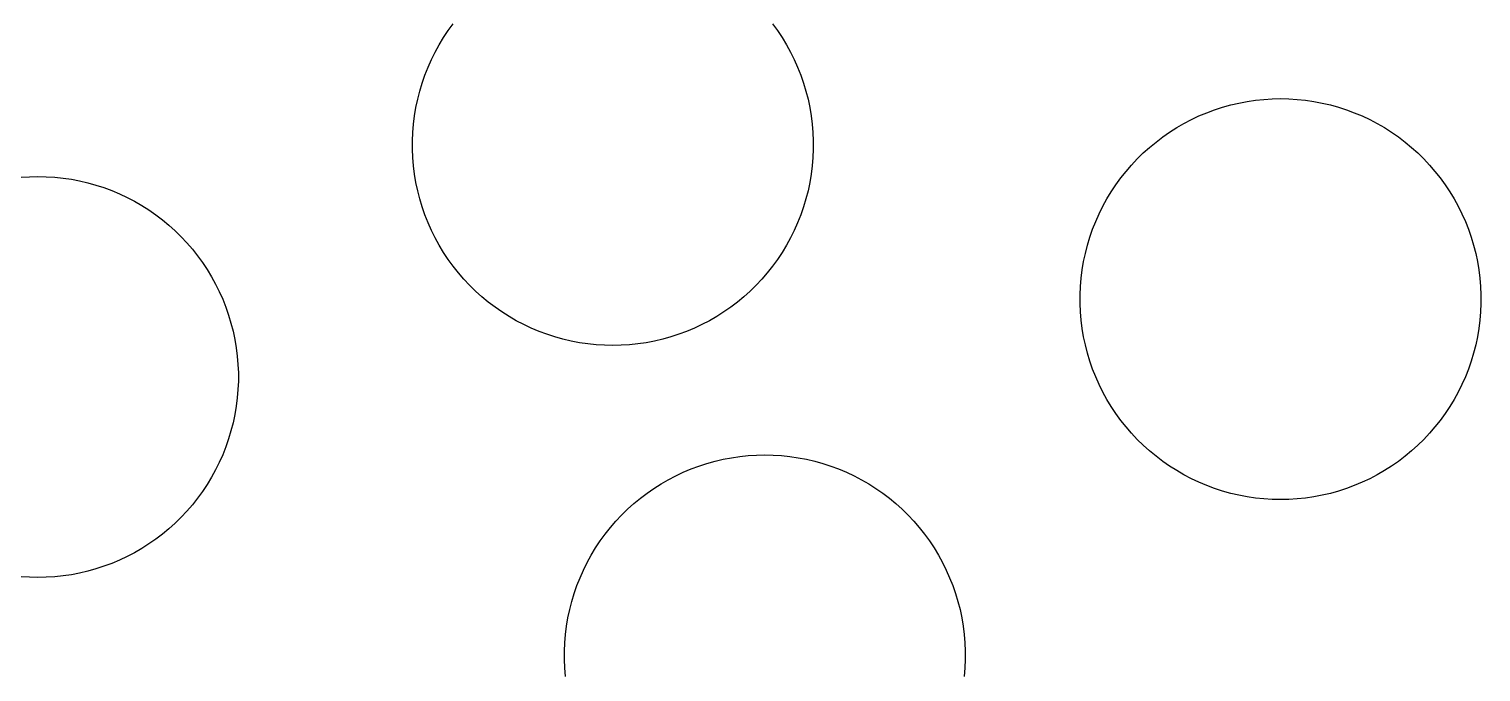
# Model space of a CAD drawing. Header units: metres. Extents: x -102 to 102, y -50 to 50.
# Drawn here: x -48.22 to -36.64, y -18.5 to -13.37 of the extents above; entities that cross this region are included whole.
import ezdxf

# ---------------------------------------------------------------- set-up
doc = ezdxf.new("R2010")
doc.units = ezdxf.units.M

msp = doc.modelspace()

# ---------------------------------------------------------------- linework, layer by layer
for p, q in [((-44.9498, -13.4967), (-44.9151, -13.4394)), ((-44.9151, -13.4394), (-44.878, -13.3836)), ((-44.878, -13.3836), (-44.8386, -13.3294)), ((-42.2897, -13.3294), (-42.2503, -13.3836)), ((-42.2503, -13.3836), (-42.2133, -13.4394)), ((-42.2133, -13.4394), (-42.1785, -13.4967)), ((-45.0119, -13.6155), (-44.9821, -13.5555)), ((-44.9821, -13.5555), (-44.9498, -13.4967)), ((-42.1785, -13.4967), (-42.1463, -13.5555)), ((-42.1463, -13.5555), (-42.1165, -13.6155)), ((-45.0392, -13.6767), (-45.0119, -13.6155)), ((-42.1165, -13.6155), (-42.0892, -13.6767)), ((-45.0859, -13.8023), (-45.0638, -13.739)), ((-45.0638, -13.739), (-45.0392, -13.6767)), ((-42.0892, -13.6767), (-42.0645, -13.739)), ((-42.0645, -13.739), (-42.0425, -13.8023)), ((-45.1219, -13.9314), (-45.1052, -13.8665)), ((-45.1052, -13.8665), (-45.0859, -13.8023)), ((-42.0425, -13.8023), (-42.0231, -13.8665)), ((-42.0231, -13.8665), (-42.0065, -13.9314)), ((-45.147, -14.063), (-45.1358, -13.9969)), ((-45.1358, -13.9969), (-45.1219, -13.9314)), ((-42.0065, -13.9314), (-41.9925, -13.9969)), ((-41.9925, -13.9969), (-41.9813, -14.063)), ((-38.824, -14.0393), (-38.7612, -14.016)), ((-38.7612, -14.016), (-38.6974, -13.9953)), ((-38.6974, -13.9953), (-38.6329, -13.9772)), ((-38.6329, -13.9772), (-38.5677, -13.9619)), ((-38.5677, -13.9619), (-38.5018, -13.9494)), ((-38.5018, -13.9494), (-38.4355, -13.9396)), ((-38.4355, -13.9396), (-38.3689, -13.9326)), ((-38.3689, -13.9326), (-38.302, -13.9284)), ((-38.302, -13.9284), (-38.235, -13.927)), ((-38.235, -13.927), (-38.168, -13.9284)), ((-38.168, -13.9284), (-38.1011, -13.9326)), ((-38.1011, -13.9326), (-38.0345, -13.9396)), ((-38.0345, -13.9396), (-37.9682, -13.9494)), ((-37.9682, -13.9494), (-37.9023, -13.9619)), ((-37.9023, -13.9619), (-37.8371, -13.9772)), ((-37.8371, -13.9772), (-37.7726, -13.9953)), ((-37.7726, -13.9953), (-37.7088, -14.016)), ((-37.7088, -14.016), (-37.646, -14.0393)), ((-45.161, -14.1963), (-45.1554, -14.1295)), ((-45.1554, -14.1295), (-45.147, -14.063)), ((-41.9813, -14.063), (-41.9729, -14.1295)), ((-41.9729, -14.1295), (-41.9673, -14.1963)), ((-39.0638, -14.1584), (-39.0058, -14.1249)), ((-39.0058, -14.1249), (-38.9464, -14.0938)), ((-38.9464, -14.0938), (-38.8858, -14.0653)), ((-38.8858, -14.0653), (-38.824, -14.0393)), ((-37.646, -14.0393), (-37.5842, -14.0653)), ((-37.5842, -14.0653), (-37.5236, -14.0938)), ((-37.5236, -14.0938), (-37.4642, -14.1249)), ((-37.4642, -14.1249), (-37.4062, -14.1584)), ((-45.1638, -14.2632), (-45.161, -14.1963)), ((-41.9673, -14.1963), (-41.9645, -14.2632)), ((-39.2288, -14.2731), (-39.1755, -14.2325)), ((-39.1755, -14.2325), (-39.1204, -14.1943)), ((-39.1204, -14.1943), (-39.0638, -14.1584)), ((-37.4062, -14.1584), (-37.3496, -14.1943)), ((-37.3496, -14.1943), (-37.2945, -14.2325)), ((-37.2945, -14.2325), (-37.2412, -14.2731)), ((-45.1638, -14.3302), (-45.1638, -14.2632)), ((-45.161, -14.3972), (-45.1638, -14.3302)), ((-41.9645, -14.3302), (-41.9673, -14.3972)), ((-41.9645, -14.2632), (-41.9645, -14.3302)), ((-39.3782, -14.4075), (-39.3303, -14.3606)), ((-39.3303, -14.3606), (-39.2805, -14.3158)), ((-39.2805, -14.3158), (-39.2288, -14.2731)), ((-37.2412, -14.2731), (-37.1895, -14.3158)), ((-37.1895, -14.3158), (-37.1397, -14.3606)), ((-37.1397, -14.3606), (-37.0918, -14.4075)), ((-45.1554, -14.464), (-45.161, -14.3972)), ((-45.147, -14.5305), (-45.1554, -14.464)), ((-41.9729, -14.464), (-41.9813, -14.5305)), ((-41.9673, -14.3972), (-41.9729, -14.464)), ((-39.4678, -14.5071), (-39.424, -14.4564)), ((-39.424, -14.4564), (-39.3782, -14.4075)), ((-37.0918, -14.4075), (-37.046, -14.4564)), ((-37.046, -14.4564), (-37.0022, -14.5071)), ((-48.2869, -14.5537), (-48.22, -14.5495)), ((-48.22, -14.5495), (-48.153, -14.5481)), ((-48.153, -14.5481), (-48.086, -14.5495)), ((-48.086, -14.5495), (-48.0191, -14.5537)), ((-48.0191, -14.5537), (-47.9525, -14.5607)), ((-47.9525, -14.5607), (-47.8862, -14.5705)), ((-47.8862, -14.5705), (-47.8203, -14.583)), ((-47.8203, -14.583), (-47.7551, -14.5983)), ((-47.7551, -14.5983), (-47.6905, -14.6164)), ((-45.1358, -14.5965), (-45.147, -14.5305)), ((-45.1219, -14.6621), (-45.1358, -14.5965)), ((-41.9925, -14.5965), (-42.0065, -14.6621)), ((-41.9813, -14.5305), (-41.9925, -14.5965)), ((-39.5488, -14.6138), (-39.5094, -14.5596)), ((-39.5094, -14.5596), (-39.4678, -14.5071)), ((-37.0022, -14.5071), (-36.9606, -14.5596)), ((-36.9606, -14.5596), (-36.9212, -14.6138)), ((-47.6905, -14.6164), (-47.6268, -14.6371)), ((-47.6268, -14.6371), (-47.564, -14.6604)), ((-47.564, -14.6604), (-47.5022, -14.6864)), ((-47.5022, -14.6864), (-47.4416, -14.7149)), ((-47.4416, -14.7149), (-47.3822, -14.746)), ((-45.1052, -14.727), (-45.1219, -14.6621)), ((-42.0065, -14.6621), (-42.0231, -14.727)), ((-39.6206, -14.727), (-39.5859, -14.6696)), ((-39.5859, -14.6696), (-39.5488, -14.6138)), ((-36.9212, -14.6138), (-36.8841, -14.6696)), ((-36.8841, -14.6696), (-36.8494, -14.727)), ((-47.3822, -14.746), (-47.3241, -14.7795)), ((-47.3241, -14.7795), (-47.2676, -14.8154)), ((-47.2676, -14.8154), (-47.2125, -14.8536)), ((-45.0859, -14.7912), (-45.1052, -14.727)), ((-45.0638, -14.8544), (-45.0859, -14.7912)), ((-42.0425, -14.7912), (-42.0645, -14.8544)), ((-42.0231, -14.727), (-42.0425, -14.7912)), ((-39.6827, -14.8457), (-39.6529, -14.7857)), ((-39.6529, -14.7857), (-39.6206, -14.727)), ((-36.8494, -14.727), (-36.8171, -14.7857)), ((-36.8171, -14.7857), (-36.7873, -14.8457)), ((-47.2125, -14.8536), (-47.1591, -14.8942)), ((-47.1591, -14.8942), (-47.1075, -14.9369)), ((-47.1075, -14.9369), (-47.0577, -14.9817)), ((-45.0392, -14.9167), (-45.0638, -14.8544)), ((-45.0119, -14.978), (-45.0392, -14.9167)), ((-42.0892, -14.9167), (-42.1165, -14.978)), ((-42.0645, -14.8544), (-42.0892, -14.9167)), ((-39.7346, -14.9693), (-39.71, -14.907)), ((-39.71, -14.907), (-39.6827, -14.8457)), ((-36.7873, -14.8457), (-36.76, -14.907)), ((-36.76, -14.907), (-36.7354, -14.9693)), ((-47.0577, -14.9817), (-47.0098, -15.0286)), ((-47.0098, -15.0286), (-46.964, -15.0775)), ((-44.9821, -15.038), (-45.0119, -14.978)), ((-44.9498, -15.0967), (-44.9821, -15.038)), ((-42.1463, -15.038), (-42.1785, -15.0967)), ((-42.1165, -14.978), (-42.1463, -15.038)), ((-39.7761, -15.0967), (-39.7567, -15.0325)), ((-39.7567, -15.0325), (-39.7346, -14.9693)), ((-36.7354, -14.9693), (-36.7133, -15.0325)), ((-36.7133, -15.0325), (-36.6939, -15.0967)), ((-46.964, -15.0775), (-46.9202, -15.1282)), ((-46.9202, -15.1282), (-46.8785, -15.1807)), ((-46.8785, -15.1807), (-46.8392, -15.2349)), ((-44.9151, -15.1541), (-44.9498, -15.0967)), ((-44.878, -15.2099), (-44.9151, -15.1541)), ((-42.2133, -15.1541), (-42.2503, -15.2099)), ((-42.1785, -15.0967), (-42.2133, -15.1541)), ((-39.8067, -15.2272), (-39.7927, -15.1616)), ((-39.7927, -15.1616), (-39.7761, -15.0967)), ((-36.6939, -15.0967), (-36.6773, -15.1616)), ((-36.6773, -15.1616), (-36.6633, -15.2272)), ((-46.8392, -15.2349), (-46.8021, -15.2908)), ((-46.8021, -15.2908), (-46.7673, -15.3481)), ((-44.8386, -15.2641), (-44.878, -15.2099)), ((-44.797, -15.3166), (-44.8386, -15.2641)), ((-42.2897, -15.2641), (-42.3314, -15.3166)), ((-42.2503, -15.2099), (-42.2897, -15.2641)), ((-39.8262, -15.3597), (-39.8178, -15.2932)), ((-39.8178, -15.2932), (-39.8067, -15.2272)), ((-36.6633, -15.2272), (-36.6522, -15.2932)), ((-36.6522, -15.2932), (-36.6438, -15.3597)), ((-46.7673, -15.3481), (-46.7351, -15.4068)), ((-46.7351, -15.4068), (-46.7053, -15.4668)), ((-44.7532, -15.3673), (-44.797, -15.3166)), ((-44.7073, -15.4162), (-44.7532, -15.3673)), ((-42.3751, -15.3673), (-42.421, -15.4162)), ((-42.3314, -15.3166), (-42.3751, -15.3673)), ((-39.8318, -15.4265), (-39.8262, -15.3597)), ((-36.6438, -15.3597), (-36.6382, -15.4265)), ((-46.7053, -15.4668), (-46.678, -15.528)), ((-46.678, -15.528), (-46.6533, -15.5904)), ((-44.6595, -15.4631), (-44.7073, -15.4162)), ((-44.6096, -15.5079), (-44.6595, -15.4631)), ((-44.558, -15.5506), (-44.6096, -15.5079)), ((-42.5187, -15.5079), (-42.5703, -15.5506)), ((-42.4689, -15.4631), (-42.5187, -15.5079)), ((-42.421, -15.4162), (-42.4689, -15.4631)), ((-39.8347, -15.4935), (-39.8318, -15.4265)), ((-39.8347, -15.5605), (-39.8347, -15.4935)), ((-36.6382, -15.4265), (-36.6353, -15.4935)), ((-36.6353, -15.4935), (-36.6353, -15.5605)), ((-46.6533, -15.5904), (-46.6313, -15.6536)), ((-44.5046, -15.5912), (-44.558, -15.5506)), ((-44.4496, -15.6294), (-44.5046, -15.5912)), ((-44.393, -15.6653), (-44.4496, -15.6294)), ((-42.6787, -15.6294), (-42.7353, -15.6653)), ((-42.6237, -15.5912), (-42.6787, -15.6294)), ((-42.5703, -15.5506), (-42.6237, -15.5912)), ((-39.8318, -15.6274), (-39.8347, -15.5605)), ((-39.8262, -15.6942), (-39.8318, -15.6274)), ((-36.6382, -15.6274), (-36.6438, -15.6942)), ((-36.6353, -15.5605), (-36.6382, -15.6274)), ((-46.6313, -15.6536), (-46.6119, -15.7178)), ((-46.6119, -15.7178), (-46.5953, -15.7827)), ((-44.335, -15.6988), (-44.393, -15.6653)), ((-44.2756, -15.7299), (-44.335, -15.6988)), ((-44.215, -15.7584), (-44.2756, -15.7299)), ((-44.1532, -15.7844), (-44.215, -15.7584)), ((-42.9134, -15.7584), (-42.9752, -15.7844)), ((-42.8528, -15.7299), (-42.9134, -15.7584)), ((-42.7934, -15.6988), (-42.8528, -15.7299)), ((-42.7353, -15.6653), (-42.7934, -15.6988)), ((-39.8178, -15.7607), (-39.8262, -15.6942)), ((-36.6438, -15.6942), (-36.6522, -15.7607)), ((-46.5953, -15.7827), (-46.5813, -15.8483)), ((-46.5813, -15.8483), (-46.5702, -15.9143)), ((-44.0904, -15.8077), (-44.1532, -15.7844)), ((-44.0266, -15.8284), (-44.0904, -15.8077)), ((-43.9621, -15.8465), (-44.0266, -15.8284)), ((-43.8968, -15.8618), (-43.9621, -15.8465)), ((-43.831, -15.8743), (-43.8968, -15.8618)), ((-43.7647, -15.8841), (-43.831, -15.8743)), ((-43.2973, -15.8743), (-43.3636, -15.8841)), ((-43.2315, -15.8618), (-43.2973, -15.8743)), ((-43.1663, -15.8465), (-43.2315, -15.8618)), ((-43.1017, -15.8284), (-43.1663, -15.8465)), ((-43.038, -15.8077), (-43.1017, -15.8284)), ((-42.9752, -15.7844), (-43.038, -15.8077)), ((-39.8067, -15.8268), (-39.8178, -15.7607)), ((-39.7927, -15.8923), (-39.8067, -15.8268)), ((-36.6633, -15.8268), (-36.6773, -15.8923)), ((-36.6522, -15.7607), (-36.6633, -15.8268)), ((-46.5702, -15.9143), (-46.5618, -15.9808)), ((-46.5618, -15.9808), (-46.5562, -16.0476)), ((-43.6981, -15.8911), (-43.7647, -15.8841)), ((-43.6312, -15.8953), (-43.6981, -15.8911)), ((-43.5642, -15.8967), (-43.6312, -15.8953)), ((-43.4972, -15.8953), (-43.5642, -15.8967)), ((-43.4303, -15.8911), (-43.4972, -15.8953)), ((-43.3636, -15.8841), (-43.4303, -15.8911)), ((-39.7761, -15.9572), (-39.7927, -15.8923)), ((-39.7567, -16.0214), (-39.7761, -15.9572)), ((-36.6939, -15.9572), (-36.7133, -16.0214)), ((-36.6773, -15.8923), (-36.6939, -15.9572)), ((-46.5562, -16.0476), (-46.5533, -16.1146)), ((-39.7346, -16.0847), (-39.7567, -16.0214)), ((-39.71, -16.147), (-39.7346, -16.0847)), ((-36.7354, -16.0847), (-36.76, -16.147)), ((-36.7133, -16.0214), (-36.7354, -16.0847)), ((-46.5533, -16.1816), (-46.5562, -16.2485)), ((-46.5533, -16.1146), (-46.5533, -16.1816)), ((-39.6827, -16.2082), (-39.71, -16.147)), ((-39.6529, -16.2682), (-39.6827, -16.2082)), ((-36.7873, -16.2082), (-36.8171, -16.2682)), ((-36.76, -16.147), (-36.7873, -16.2082)), ((-46.5618, -16.3153), (-46.5702, -16.3818)), ((-46.5562, -16.2485), (-46.5618, -16.3153)), ((-39.6206, -16.327), (-39.6529, -16.2682)), ((-39.5859, -16.3843), (-39.6206, -16.327)), ((-36.8494, -16.327), (-36.8841, -16.3843)), ((-36.8171, -16.2682), (-36.8494, -16.327)), ((-46.5813, -16.4479), (-46.5953, -16.5134)), ((-46.5702, -16.3818), (-46.5813, -16.4479)), ((-39.5488, -16.4401), (-39.5859, -16.3843)), ((-39.5094, -16.4943), (-39.5488, -16.4401)), ((-36.9212, -16.4401), (-36.9606, -16.4943)), ((-36.8841, -16.3843), (-36.9212, -16.4401)), ((-46.5953, -16.5134), (-46.6119, -16.5783)), ((-39.4678, -16.5468), (-39.5094, -16.4943)), ((-39.424, -16.5976), (-39.4678, -16.5468)), ((-37.0022, -16.5468), (-37.046, -16.5976)), ((-36.9606, -16.4943), (-37.0022, -16.5468)), ((-46.6313, -16.6425), (-46.6533, -16.7058)), ((-46.6119, -16.5783), (-46.6313, -16.6425)), ((-39.3782, -16.6464), (-39.424, -16.5976)), ((-39.3303, -16.6933), (-39.3782, -16.6464)), ((-37.0918, -16.6464), (-37.1397, -16.6933)), ((-37.046, -16.5976), (-37.0918, -16.6464)), ((-46.678, -16.7681), (-46.7053, -16.8293)), ((-46.6533, -16.7058), (-46.678, -16.7681)), ((-42.6835, -16.8049), (-42.6177, -16.7924)), ((-42.6177, -16.7924), (-42.5514, -16.7826)), ((-42.5514, -16.7826), (-42.4847, -16.7756)), ((-42.4847, -16.7756), (-42.4178, -16.7714)), ((-42.4178, -16.7714), (-42.3508, -16.77)), ((-42.3508, -16.77), (-42.2838, -16.7714)), ((-42.2838, -16.7714), (-42.2169, -16.7756)), ((-42.2169, -16.7756), (-42.1503, -16.7826)), ((-42.1503, -16.7826), (-42.084, -16.7924)), ((-42.084, -16.7924), (-42.0182, -16.8049)), ((-39.2805, -16.7382), (-39.3303, -16.6933)), ((-39.2288, -16.7809), (-39.2805, -16.7382)), ((-39.1755, -16.8214), (-39.2288, -16.7809)), ((-37.2412, -16.7809), (-37.2945, -16.8214)), ((-37.1895, -16.7382), (-37.2412, -16.7809)), ((-37.1397, -16.6933), (-37.1895, -16.7382)), ((-46.7351, -16.8893), (-46.7673, -16.9481)), ((-46.7053, -16.8293), (-46.7351, -16.8893)), ((-43.0623, -16.9368), (-43.0016, -16.9083)), ((-43.0016, -16.9083), (-42.9398, -16.8823)), ((-42.9398, -16.8823), (-42.877, -16.859)), ((-42.877, -16.859), (-42.8133, -16.8383)), ((-42.8133, -16.8383), (-42.7487, -16.8202)), ((-42.7487, -16.8202), (-42.6835, -16.8049)), ((-42.0182, -16.8049), (-41.9529, -16.8202)), ((-41.9529, -16.8202), (-41.8884, -16.8383)), ((-41.8884, -16.8383), (-41.8246, -16.859)), ((-41.8246, -16.859), (-41.7618, -16.8823)), ((-41.7618, -16.8823), (-41.7001, -16.9083)), ((-41.7001, -16.9083), (-41.6394, -16.9368)), ((-39.1204, -16.8596), (-39.1755, -16.8214)), ((-39.0638, -16.8956), (-39.1204, -16.8596)), ((-39.0058, -16.9291), (-39.0638, -16.8956)), ((-37.4062, -16.8956), (-37.4642, -16.9291)), ((-37.3496, -16.8596), (-37.4062, -16.8956)), ((-37.2945, -16.8214), (-37.3496, -16.8596)), ((-46.8021, -17.0054), (-46.8392, -17.0612)), ((-46.7673, -16.9481), (-46.8021, -17.0054)), ((-43.2363, -17.0373), (-43.1797, -17.0014)), ((-43.1797, -17.0014), (-43.1216, -16.9679)), ((-43.1216, -16.9679), (-43.0623, -16.9368)), ((-41.6394, -16.9368), (-41.58, -16.9679)), ((-41.58, -16.9679), (-41.522, -17.0014)), ((-41.522, -17.0014), (-41.4654, -17.0373)), ((-38.9464, -16.9601), (-39.0058, -16.9291)), ((-38.8858, -16.9886), (-38.9464, -16.9601)), ((-38.824, -17.0146), (-38.8858, -16.9886)), ((-38.7612, -17.038), (-38.824, -17.0146)), ((-37.646, -17.0146), (-37.7088, -17.038)), ((-37.5842, -16.9886), (-37.646, -17.0146)), ((-37.5236, -16.9601), (-37.5842, -16.9886)), ((-37.4642, -16.9291), (-37.5236, -16.9601)), ((-46.8785, -17.1154), (-46.9202, -17.168)), ((-46.8392, -17.0612), (-46.8785, -17.1154)), ((-43.3963, -17.1588), (-43.3447, -17.1161)), ((-43.3447, -17.1161), (-43.2913, -17.0755)), ((-43.2913, -17.0755), (-43.2363, -17.0373)), ((-41.4654, -17.0373), (-41.4104, -17.0755)), ((-41.4104, -17.0755), (-41.357, -17.1161)), ((-41.357, -17.1161), (-41.3054, -17.1588)), ((-38.6974, -17.0587), (-38.7612, -17.038)), ((-38.6329, -17.0767), (-38.6974, -17.0587)), ((-38.5677, -17.092), (-38.6329, -17.0767)), ((-38.5018, -17.1046), (-38.5677, -17.092)), ((-38.4355, -17.1143), (-38.5018, -17.1046)), ((-38.3689, -17.1214), (-38.4355, -17.1143)), ((-38.302, -17.1256), (-38.3689, -17.1214)), ((-38.235, -17.127), (-38.302, -17.1256)), ((-38.168, -17.1256), (-38.235, -17.127)), ((-38.1011, -17.1214), (-38.168, -17.1256)), ((-38.0345, -17.1143), (-38.1011, -17.1214)), ((-37.9682, -17.1046), (-38.0345, -17.1143)), ((-37.9023, -17.092), (-37.9682, -17.1046)), ((-37.8371, -17.0767), (-37.9023, -17.092)), ((-37.7726, -17.0587), (-37.8371, -17.0767)), ((-37.7088, -17.038), (-37.7726, -17.0587)), ((-46.964, -17.2187), (-47.0098, -17.2675)), ((-46.9202, -17.168), (-46.964, -17.2187)), ((-43.5399, -17.2994), (-43.494, -17.2505)), ((-43.494, -17.2505), (-43.4461, -17.2036)), ((-43.4461, -17.2036), (-43.3963, -17.1588)), ((-41.3054, -17.1588), (-41.2556, -17.2036)), ((-41.2556, -17.2036), (-41.2077, -17.2505)), ((-41.2077, -17.2505), (-41.1618, -17.2994)), ((-47.1075, -17.3593), (-47.1591, -17.402)), ((-47.0577, -17.3144), (-47.1075, -17.3593)), ((-47.0098, -17.2675), (-47.0577, -17.3144)), ((-43.6253, -17.4026), (-43.5837, -17.3501)), ((-43.5837, -17.3501), (-43.5399, -17.2994)), ((-41.1618, -17.2994), (-41.118, -17.3501)), ((-41.118, -17.3501), (-41.0764, -17.4026)), ((-47.2676, -17.4807), (-47.3241, -17.5166)), ((-47.2125, -17.4425), (-47.2676, -17.4807)), ((-47.1591, -17.402), (-47.2125, -17.4425)), ((-43.7018, -17.5126), (-43.6647, -17.4568)), ((-43.6647, -17.4568), (-43.6253, -17.4026)), ((-41.0764, -17.4026), (-41.037, -17.4568)), ((-41.037, -17.4568), (-40.9999, -17.5126)), ((-47.5022, -17.6097), (-47.564, -17.6357)), ((-47.4416, -17.5812), (-47.5022, -17.6097)), ((-47.3822, -17.5502), (-47.4416, -17.5812)), ((-47.3241, -17.5166), (-47.3822, -17.5502)), ((-43.7688, -17.6287), (-43.7365, -17.57)), ((-43.7365, -17.57), (-43.7018, -17.5126)), ((-40.9999, -17.5126), (-40.9652, -17.57)), ((-40.9652, -17.57), (-40.9329, -17.6287)), ((-47.8862, -17.7257), (-47.9525, -17.7355)), ((-47.8203, -17.7131), (-47.8862, -17.7257)), ((-47.7551, -17.6978), (-47.8203, -17.7131)), ((-47.6905, -17.6798), (-47.7551, -17.6978)), ((-47.6268, -17.6591), (-47.6905, -17.6798)), ((-47.564, -17.6357), (-47.6268, -17.6591)), ((-43.8258, -17.7499), (-43.7986, -17.6887)), ((-43.7986, -17.6887), (-43.7688, -17.6287)), ((-40.9329, -17.6287), (-40.9031, -17.6887)), ((-40.9031, -17.6887), (-40.8759, -17.7499)), ((-48.22, -17.7467), (-48.2869, -17.7425)), ((-48.153, -17.7481), (-48.22, -17.7467)), ((-48.086, -17.7467), (-48.153, -17.7481)), ((-48.0191, -17.7425), (-48.086, -17.7467)), ((-47.9525, -17.7355), (-48.0191, -17.7425)), ((-43.8725, -17.8755), (-43.8505, -17.8123)), ((-43.8505, -17.8123), (-43.8258, -17.7499)), ((-40.8759, -17.7499), (-40.8512, -17.8123)), ((-40.8512, -17.8123), (-40.8291, -17.8755)), ((-43.9086, -18.0046), (-43.8919, -17.9397)), ((-43.8919, -17.9397), (-43.8725, -17.8755)), ((-40.8291, -17.8755), (-40.8098, -17.9397)), ((-40.8098, -17.9397), (-40.7931, -18.0046)), ((-43.9337, -18.1362), (-43.9225, -18.0702)), ((-43.9225, -18.0702), (-43.9086, -18.0046)), ((-40.7931, -18.0046), (-40.7792, -18.0702)), ((-40.7792, -18.0702), (-40.768, -18.1362)), ((-43.9421, -18.2027), (-43.9337, -18.1362)), ((-40.768, -18.1362), (-40.7596, -18.2027)), ((-43.9505, -18.3365), (-43.9477, -18.2695)), ((-43.9477, -18.2695), (-43.9421, -18.2027)), ((-40.7596, -18.2027), (-40.754, -18.2695)), ((-40.754, -18.2695), (-40.7512, -18.3365)), ((-43.9505, -18.4035), (-43.9505, -18.3365)), ((-43.9477, -18.4704), (-43.9505, -18.4035)), ((-40.7512, -18.4035), (-40.754, -18.4704)), ((-40.7512, -18.3365), (-40.7512, -18.4035)), ((-43.9421, -18.5372), (-43.9477, -18.4704)), ((-40.754, -18.4704), (-40.7596, -18.5372))]:
    msp.add_line(p, q)

doc.saveas('drawing.dxf')
